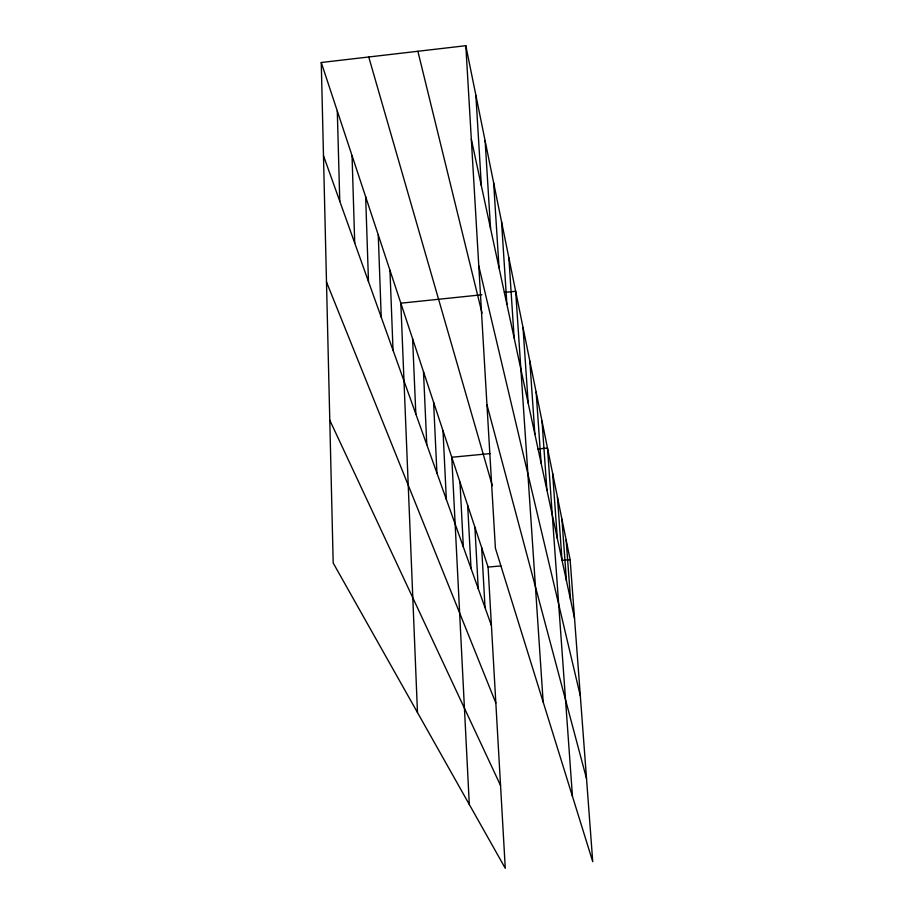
<?xml version="1.0" encoding="UTF-8"?>
<svg xmlns="http://www.w3.org/2000/svg" width="914" height="914" viewBox="0 0 914 914"><rect width="100%" height="100%" fill="white"/><g stroke="black" fill="none" stroke-linecap="round" stroke-linejoin="round"><path stroke-width="1.37" d="M321.26 62.506L488.087 567.08L505.271 868.3L333.187 562.99L321.26 62.506L465.82 45.7L570.142 559.654L592.74 861.685L495.399 548.172L465.82 45.7M481.849 294.776L400.835 303.197L417.469 712.52M504.391 292.434L515.667 291.258L543.156 702.021M490.338 453.561L451.779 457.263L469.293 804.469M537.855 448.991L547.497 448.066L572.45 796.334M488.087 567.08L500.872 565.926M561.996 560.396L570.142 559.654M329.783 420.2L500.541 785.469M326.492 281.969L495.834 702.969M323.487 155.677L491.424 625.519M368.742 56.988L492.326 485.688M486.956 404.731L586.525 778.614M417.881 51.275L482.044 313.228M478.776 265.928L580.333 695.897M471.316 139.179L574.529 618.241M566.154 539.991L570.622 600.087M561.916 519.118L566.463 580.801M557.414 496.93L562.041 560.282M552.616 473.292L557.323 538.403M542.013 421.08L546.903 490.007M536.141 392.152L541.111 463.135M529.823 361.041L534.884 434.23M523.025 327.509L528.166 403.017M508.858 257.714L514.136 337.94M501.535 221.656L506.882 304.248M493.64 182.789L499.044 267.882M485.117 140.79L490.567 228.523M475.874 95.25L481.358 185.77M481.678 547.715L485.037 607.661M474.892 527.172L478.251 588.696M467.671 505.328L471.041 568.519M459.982 482.078L463.352 547.006M443.004 430.723L446.352 499.455M433.602 402.286L436.926 473.075M423.49 371.712L426.781 444.684M412.602 338.786L415.836 414.065M389.958 270.27L393.031 350.245M378.259 234.887L381.229 317.227M365.657 196.784L368.491 281.603M352.05 155.62L354.723 243.067M337.3 111.005L339.768 201.24"/></g></svg>
